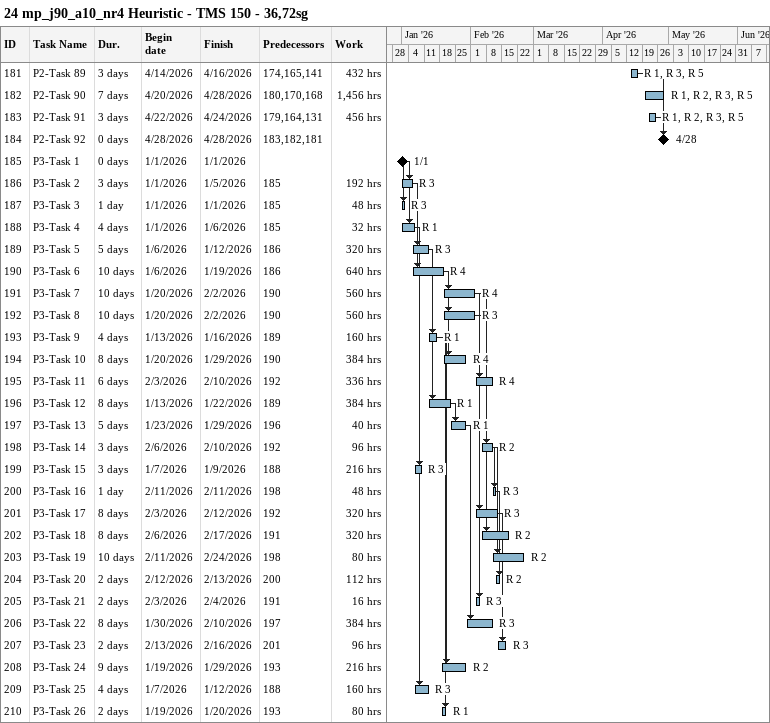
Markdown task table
24 mp_j90_a10_nr4 Heuristic - TMS 150 - 36,72sg

| ID | Task | Duration | Start | Finish | Predecessors | Resources | Work (h) |
|---|---|---|---|---|---|---|---|
| 181 | P2-Task 89 | 3d | 2026-04-14 | 2026-04-16 | 174, 165, 141 | R 1, R 3, R 5 | 432 |
| 182 | P2-Task 90 | 7d | 2026-04-20 | 2026-04-28 | 180, 170, 168 | R 1, R 2, R 3, R 5 | 1456 |
| 183 | P2-Task 91 | 3d | 2026-04-22 | 2026-04-24 | 179, 164, 131 | R 1, R 2, R 3, R 5 | 456 |
| 184 | P2-Task 92 | 0d | 2026-04-28 | 2026-04-28 | 183, 182, 181 |  |  |
| 185 | P3-Task 1 | 0d | 2026-01-01 | 2026-01-01 |  |  |  |
| 186 | P3-Task 2 | 3d | 2026-01-01 | 2026-01-05 | 185 | R 3 | 192 |
| 187 | P3-Task 3 | 1d | 2026-01-01 | 2026-01-01 | 185 | R 3 | 48 |
| 188 | P3-Task 4 | 4d | 2026-01-01 | 2026-01-06 | 185 | R 1 | 32 |
| 189 | P3-Task 5 | 5d | 2026-01-06 | 2026-01-12 | 186 | R 3 | 320 |
| 190 | P3-Task 6 | 10d | 2026-01-06 | 2026-01-19 | 186 | R 4 | 640 |
| 191 | P3-Task 7 | 10d | 2026-01-20 | 2026-02-02 | 190 | R 4 | 560 |
| 192 | P3-Task 8 | 10d | 2026-01-20 | 2026-02-02 | 190 | R 3 | 560 |
| 193 | P3-Task 9 | 4d | 2026-01-13 | 2026-01-16 | 189 | R 1 | 160 |
| 194 | P3-Task 10 | 8d | 2026-01-20 | 2026-01-29 | 190 | R 4 | 384 |
| 195 | P3-Task 11 | 6d | 2026-02-03 | 2026-02-10 | 192 | R 4 | 336 |
| 196 | P3-Task 12 | 8d | 2026-01-13 | 2026-01-22 | 189 | R 1 | 384 |
| 197 | P3-Task 13 | 5d | 2026-01-23 | 2026-01-29 | 196 | R 1 | 40 |
| 198 | P3-Task 14 | 3d | 2026-02-06 | 2026-02-10 | 192 | R 2 | 96 |
| 199 | P3-Task 15 | 3d | 2026-01-07 | 2026-01-09 | 188 | R 3 | 216 |
| 200 | P3-Task 16 | 1d | 2026-02-11 | 2026-02-11 | 198 | R 3 | 48 |
| 201 | P3-Task 17 | 8d | 2026-02-03 | 2026-02-12 | 192 | R 3 | 320 |
| 202 | P3-Task 18 | 8d | 2026-02-06 | 2026-02-17 | 191 | R 2 | 320 |
| 203 | P3-Task 19 | 10d | 2026-02-11 | 2026-02-24 | 198 | R 2 | 80 |
| 204 | P3-Task 20 | 2d | 2026-02-12 | 2026-02-13 | 200 | R 2 | 112 |
| 205 | P3-Task 21 | 2d | 2026-02-03 | 2026-02-04 | 191 | R 3 | 16 |
| 206 | P3-Task 22 | 8d | 2026-01-30 | 2026-02-10 | 197 | R 3 | 384 |
| 207 | P3-Task 23 | 2d | 2026-02-13 | 2026-02-16 | 201 | R 3 | 96 |
| 208 | P3-Task 24 | 9d | 2026-01-19 | 2026-01-29 | 193 | R 2 | 216 |
| 209 | P3-Task 25 | 4d | 2026-01-07 | 2026-01-12 | 188 | R 3 | 160 |
| 210 | P3-Task 26 | 2d | 2026-01-19 | 2026-01-20 | 193 | R 1 | 80 |
